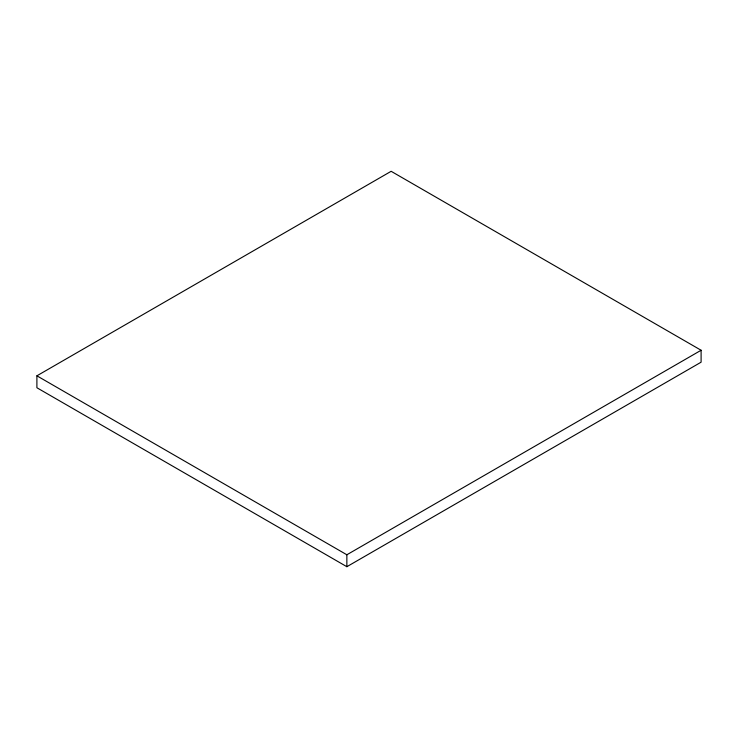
<?xml version="1.0" encoding="UTF-8"?>
<svg xmlns="http://www.w3.org/2000/svg" width="738" height="738" viewBox="0 0 738 738"><rect width="100%" height="100%" fill="white"/><g stroke="black" fill="none" stroke-linecap="round" stroke-linejoin="round"><path stroke-width="1.11" d="M36.9 375.817L391.14 171.299L701.1 350.255L701.1 362.183L346.86 566.701L36.9 387.745L36.9 375.817L346.86 554.773L701.1 350.255M346.86 554.773L346.86 566.701"/></g></svg>
